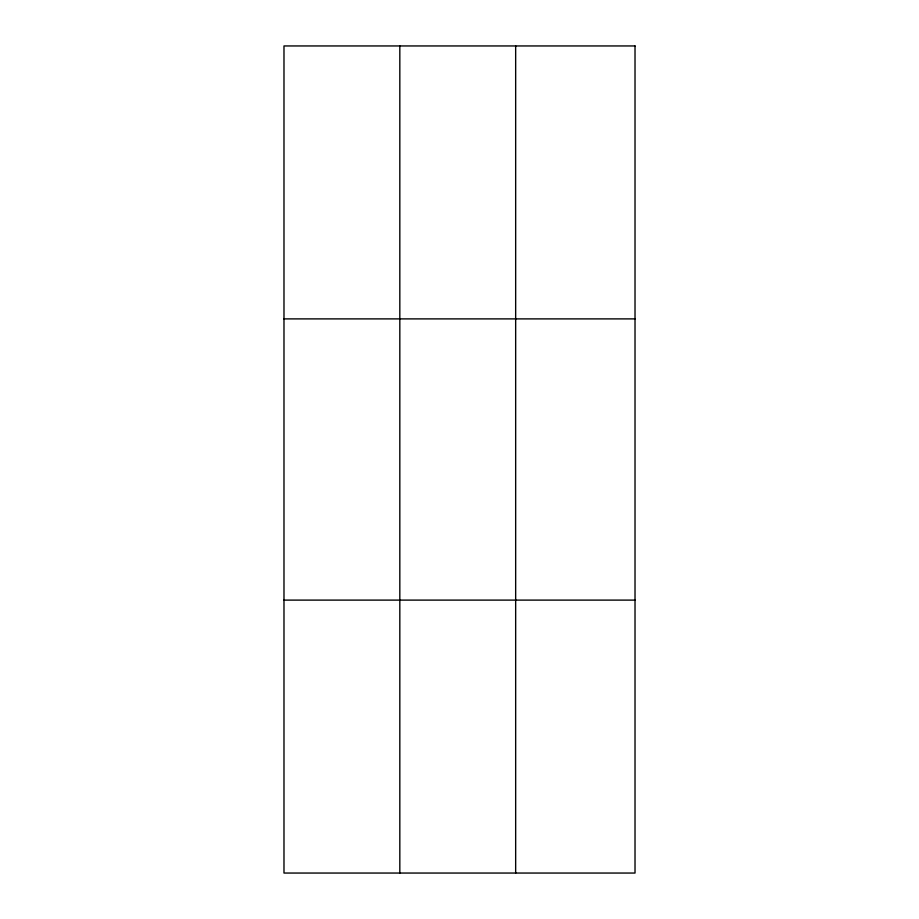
<?xml version="1.0" encoding="UTF-8"?>
<svg xmlns="http://www.w3.org/2000/svg" width="919" height="919" viewBox="0 0 919 919"><rect width="100%" height="100%" fill="white"/><g stroke="black" fill="none" stroke-linecap="round" stroke-linejoin="round"><path stroke-width="1.38" d="M399.822 873.05L399.822 45.95M515.662 873.05L515.662 45.95M283.982 318.893L635.018 318.893M283.982 600.107L635.018 600.107M635.018 45.95L635.018 873.05L283.982 873.05L283.982 45.95L635.018 45.95"/></g></svg>
